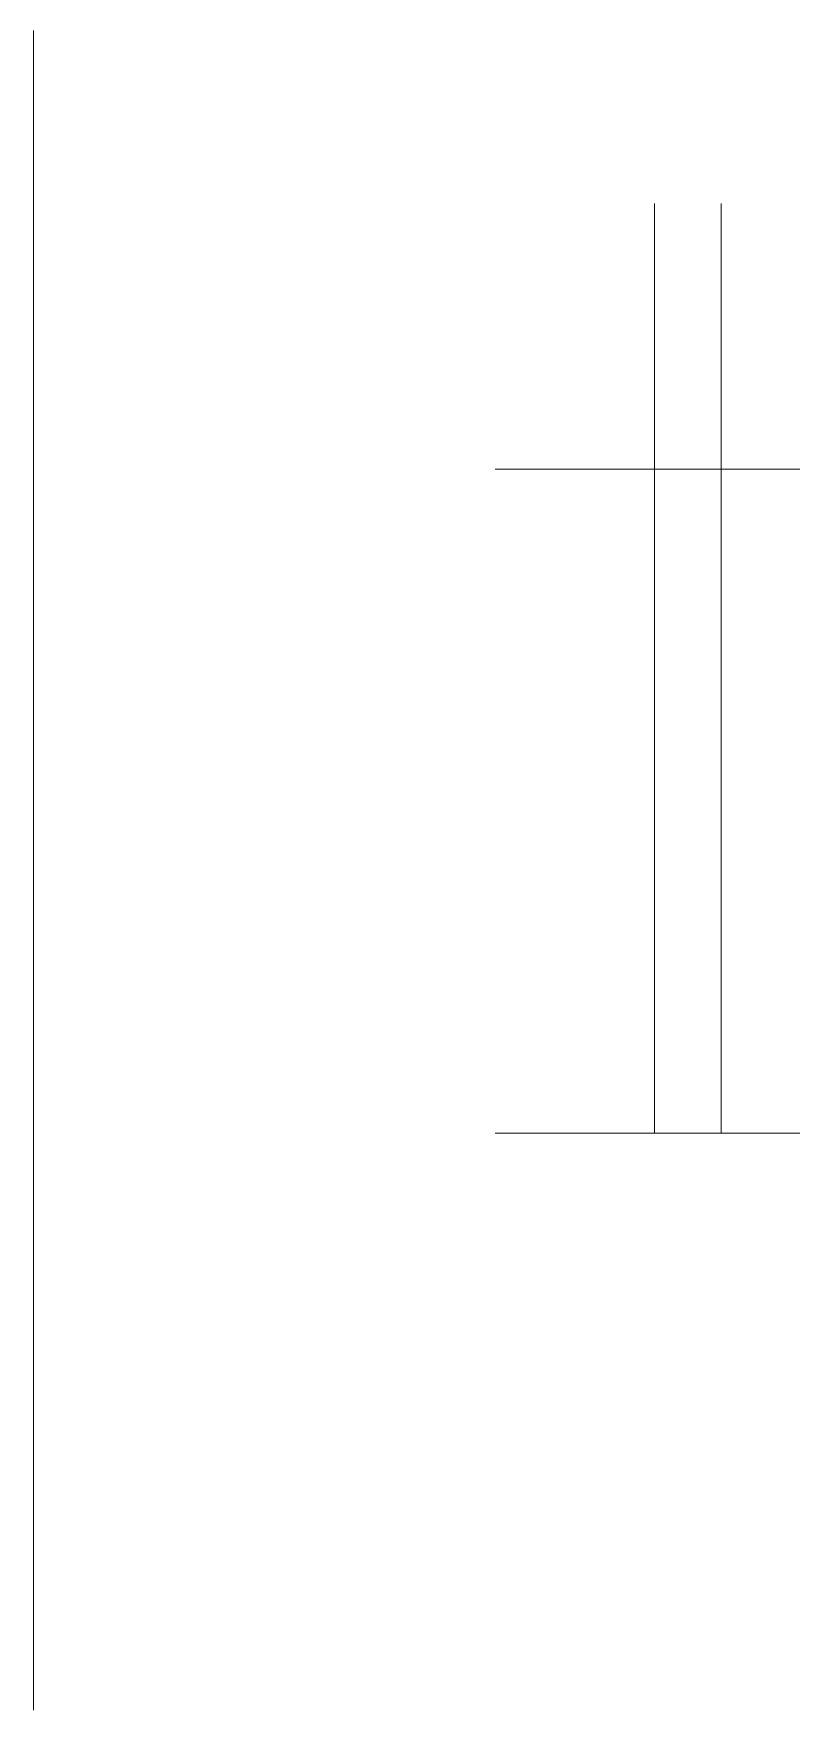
# Model space of a CAD drawing. Header units: metres. Extents: x -15 to 373, y -62 to 319.
# Drawn here: x -14.5 to 42.5, y 22.4 to 148.3 of the extents above; entities that cross this region are included whole.
import ezdxf

# ---------------------------------------------------------------- set-up
doc = ezdxf.new("R2010")
doc.units = ezdxf.units.M
for name, color, linetype in [('A-ANNO', 7, 'Continuous'), ('A-DIMS', 7, 'Continuous'), ('A-MAT', 7, 'Continuous')]:
    doc.layers.add(name, color=color, linetype=linetype)

msp = doc.modelspace()

# ---------------------------------------------------------------- linework, layer by layer
at = {"layer": 'A-ANNO', "linetype": 'Continuous', "lineweight": 18, "true_color": 0x000000}
for p, q in [((20.21, 115.46), (280.69, 115.46)), ((20.21, 65.46), (280.69, 65.46))]:
    msp.add_line(p, q, dxfattribs=at)
at = {"layer": 'A-DIMS', "linetype": 'Continuous', "lineweight": 18, "true_color": 0x000000}
for p, q in [((32.21, 135.46), (32.21, 65.46)), ((37.21, 135.46), (37.21, 115.46)), ((37.21, 115.46), (37.21, 65.46))]:
    msp.add_line(p, q, dxfattribs=at)
at = {"layer": 'A-MAT', "linetype": 'Continuous', "lineweight": 18, "true_color": 0x000000}
msp.add_lwpolyline([(-14.55, 148.5), (-14.55, 148), (-14.55, 147.5), (-14.55, 147), (-14.55, 146.5), (-14.55, 146), (-14.55, 145.5), (-14.55, 145), (-14.55, 144.5), (-14.55, 144), (-14.55, 143.5), (-14.55, 143), (-14.55, 142.5), (-14.55, 142), (-14.55, 141.5), (-14.55, 141), (-14.55, 140.5), (-14.55, 140), (-14.55, 139.5), (-14.55, 139), (-14.55, 138.5), (-14.55, 138), (-14.55, 137.5), (-14.55, 137), (-14.55, 136.5), (-14.55, 136), (-14.55, 135.5), (-14.55, 135), (-14.55, 134.5), (-14.55, 134), (-14.55, 133.5), (-14.55, 133), (-14.55, 132.5), (-14.55, 132), (-14.55, 131.5), (-14.55, 131), (-14.55, 130.5), (-14.55, 130), (-14.55, 129.5), (-14.55, 129), (-14.55, 128.5), (-14.55, 128), (-14.55, 127.5), (-14.55, 127), (-14.55, 126.5), (-14.55, 126), (-14.55, 125.5), (-14.55, 125), (-14.55, 124.5), (-14.55, 124), (-14.55, 123.5), (-14.55, 123), (-14.55, 122.5), (-14.55, 122), (-14.55, 121.5), (-14.55, 121), (-14.55, 120.5), (-14.55, 120), (-14.55, 119.5), (-14.55, 119), (-14.55, 118.5), (-14.55, 118), (-14.55, 117.5), (-14.55, 117), (-14.55, 116.5), (-14.55, 116), (-14.55, 115.5), (-14.55, 115), (-14.55, 114.5), (-14.55, 114), (-14.55, 113.5), (-14.55, 113), (-14.55, 112.5), (-14.55, 112), (-14.55, 111.5), (-14.55, 111), (-14.55, 110.5), (-14.55, 110), (-14.55, 109.5), (-14.55, 109), (-14.55, 108.5), (-14.55, 108), (-14.55, 107.5), (-14.55, 107), (-14.55, 106.5), (-14.55, 106), (-14.55, 105.5), (-14.55, 105), (-14.55, 104.5), (-14.55, 104), (-14.55, 103.5), (-14.55, 103), (-14.55, 102.5), (-14.55, 102), (-14.55, 101.5), (-14.55, 101), (-14.55, 100.5), (-14.55, 100), (-14.55, 99.5), (-14.55, 99), (-14.55, 98.5), (-14.55, 98), (-14.55, 97.5), (-14.55, 97), (-14.55, 96.5), (-14.55, 96), (-14.55, 95.5), (-14.55, 95), (-14.55, 94.5), (-14.55, 94), (-14.55, 93.5), (-14.55, 93), (-14.55, 92.5), (-14.55, 92), (-14.55, 91.5), (-14.55, 91), (-14.55, 90.5), (-14.55, 90), (-14.55, 89.5), (-14.55, 89), (-14.55, 88.5), (-14.55, 88), (-14.55, 87.5), (-14.55, 87), (-14.55, 86.5), (-14.55, 86), (-14.55, 85.5), (-14.55, 85), (-14.55, 84.5), (-14.55, 84), (-14.55, 83.5), (-14.55, 83), (-14.55, 82.5), (-14.55, 82), (-14.55, 81.5), (-14.55, 81), (-14.55, 80.5), (-14.55, 80), (-14.55, 79.5), (-14.55, 79), (-14.55, 78.5), (-14.55, 78), (-14.55, 77.5), (-14.55, 77), (-14.55, 76.5), (-14.55, 76), (-14.55, 75.5), (-14.55, 75), (-14.55, 74.5), (-14.55, 74), (-14.55, 73.5), (-14.55, 73), (-14.55, 72.5), (-14.55, 72), (-14.55, 71.5), (-14.55, 71), (-14.55, 70.5), (-14.55, 70), (-14.55, 69.5), (-14.55, 69), (-14.55, 68.5), (-14.55, 68), (-14.55, 67.5), (-14.55, 67), (-14.55, 66.5), (-14.55, 66), (-14.55, 65.5), (-14.55, 65), (-14.55, 64.5), (-14.55, 64), (-14.55, 63.5), (-14.55, 63), (-14.55, 62.5), (-14.55, 62), (-14.55, 61.5), (-14.55, 61), (-14.55, 60.5), (-14.55, 60), (-14.55, 59.5), (-14.55, 59), (-14.55, 58.5), (-14.55, 58), (-14.55, 57.5), (-14.55, 57), (-14.55, 56.5), (-14.55, 56), (-14.55, 55.5), (-14.55, 55), (-14.55, 54.5), (-14.55, 54), (-14.55, 53.5), (-14.55, 53), (-14.55, 52.5), (-14.55, 52), (-14.55, 51.5), (-14.55, 51), (-14.55, 50.5), (-14.55, 50), (-14.55, 49.5), (-14.55, 49), (-14.55, 48.5), (-14.55, 48), (-14.55, 47.5), (-14.55, 47), (-14.55, 46.5), (-14.55, 46), (-14.55, 45.5), (-14.55, 45), (-14.55, 44.5), (-14.55, 44), (-14.55, 43.5), (-14.55, 43), (-14.55, 42.5), (-14.55, 42), (-14.55, 41.5), (-14.55, 41), (-14.55, 40.5), (-14.55, 40), (-14.55, 39.5), (-14.55, 39), (-14.55, 38.5), (-14.55, 38), (-14.55, 37.5), (-14.55, 37), (-14.55, 36.5), (-14.55, 36), (-14.55, 35.5), (-14.55, 35), (-14.55, 34.5), (-14.55, 34), (-14.55, 33.5), (-14.55, 33), (-14.55, 32.5), (-14.55, 32), (-14.55, 31.5), (-14.55, 31.01), (-14.55, 30.51), (-14.55, 30.01), (-14.55, 29.51), (-14.55, 29.01), (-14.55, 28.51), (-14.55, 28.01), (-14.55, 27.51), (-14.55, 27.01), (-14.55, 26.51), (-14.55, 26.01), (-14.55, 25.51), (-14.55, 25.01), (-14.55, 24.51), (-14.55, 24.01), (-14.55, 23.51), (-14.55, 23.01), (-14.55, 22.51), (-14.55, 22.01)], dxfattribs=at)

doc.saveas('drawing.dxf')
